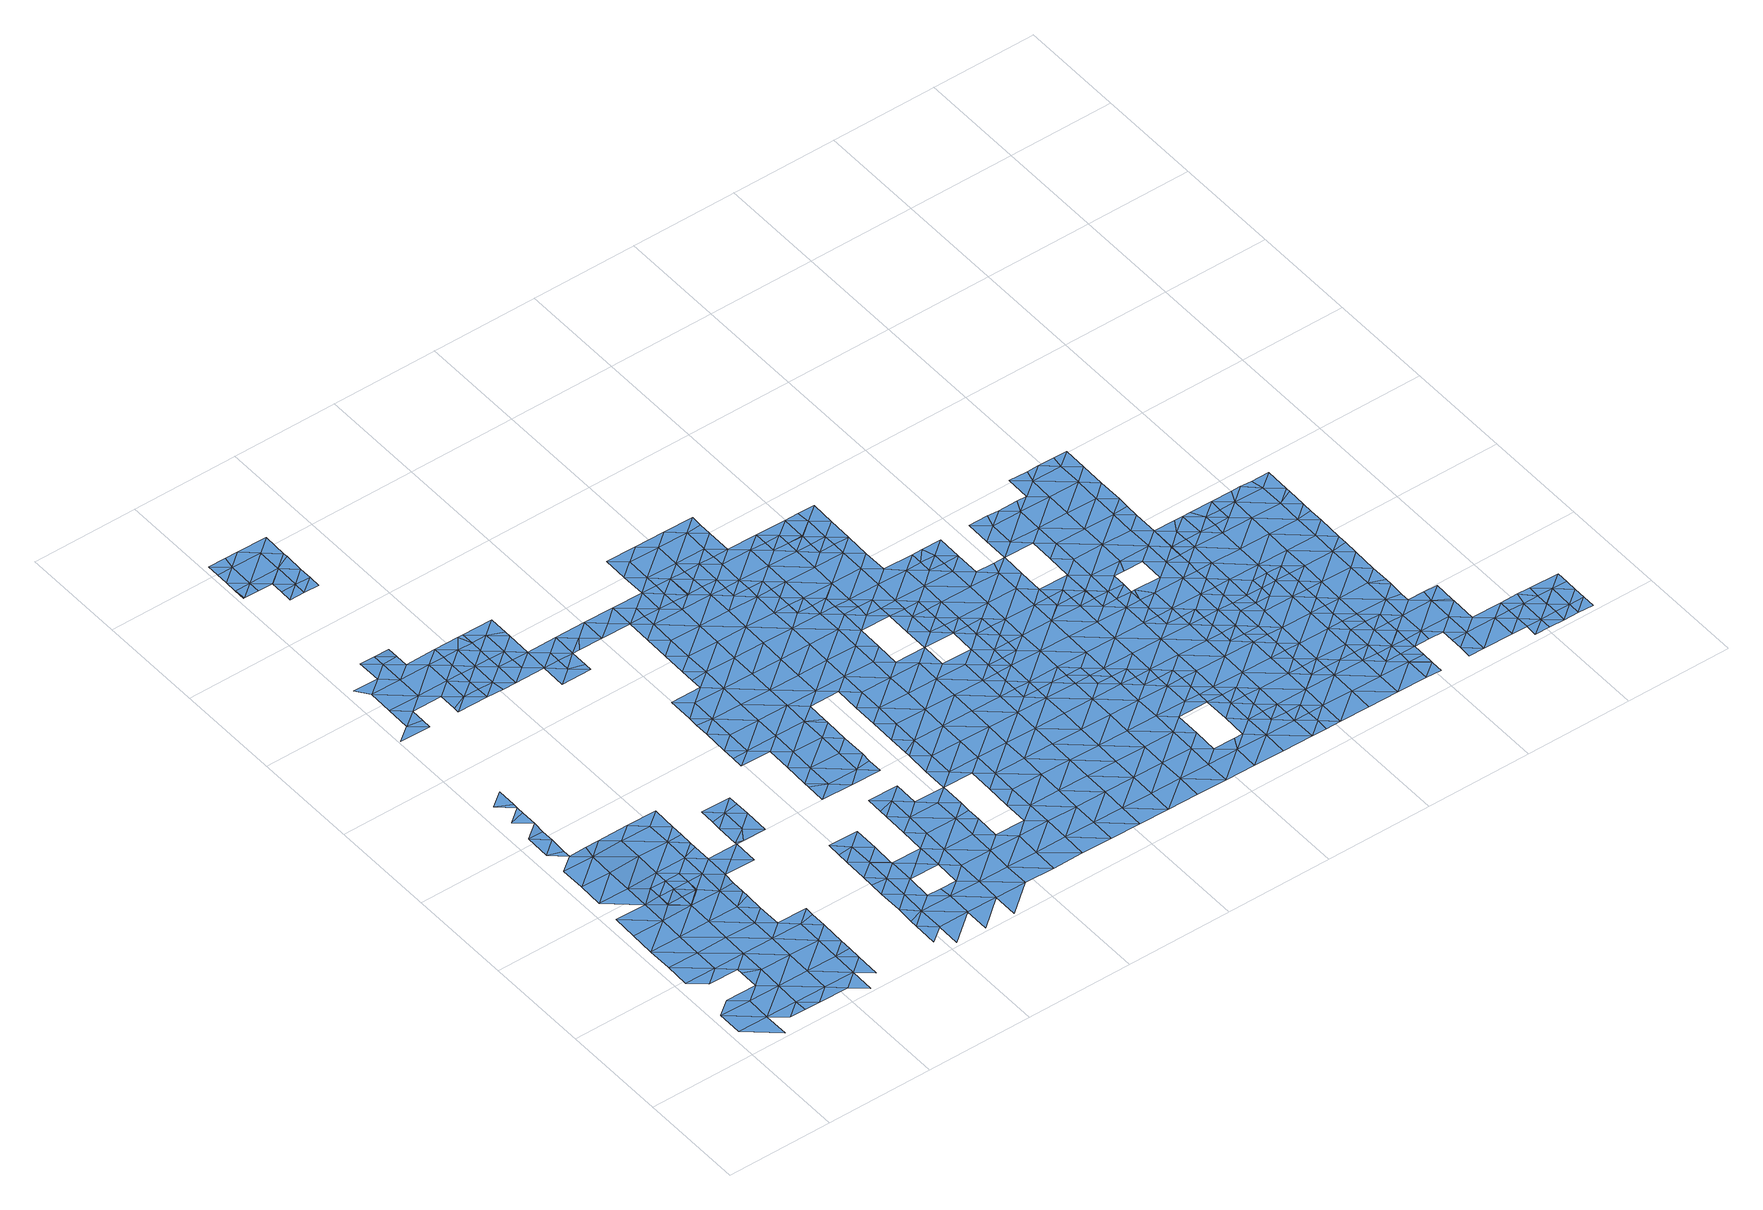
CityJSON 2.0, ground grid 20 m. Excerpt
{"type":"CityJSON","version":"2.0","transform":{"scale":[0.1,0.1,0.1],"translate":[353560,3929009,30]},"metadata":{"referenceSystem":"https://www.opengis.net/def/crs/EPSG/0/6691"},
"CityObjects":{
"waterbody1":{"type":"WaterBody","attributes":{"name":"4","class":"1140","function":"1","WaterBodyRiverFloodingRiskAttribute.description":"6","WaterBodyRiverFloodingRiskAttribute.rankOrg":"1","WaterBodyRiverFloodingRiskAttribute.adminType":"2","WaterBodyRiverFloodingRiskAttribute.scale":"L1"},"geometry":[{"type":"MultiSurface","lod":"1","boundaries":[[[0,1,2]],[[3,4,0]],[[1,5,2]],[[0,2,3]],[[6,7,8]],[[9,4,3]],[[10,11,2]],[[12,7,6]],[[2,13,3]],[[14,12,15]],[[16,11,10]],[[13,9,3]],[[12,6,15]],[[15,17,14]],[[6,8,18]],[[13,2,11]],[[19,14,20]],[[21,11,16]],[[22,19,20]],[[13,23,9]],[[6,24,15]],[[14,17,20]],[[25,23,18]],[[25,9,23]],[[20,26,22]],[[6,18,24]],[[15,27,17]],[[28,29,30]],[[26,31,30]],[[18,23,24]],[[13,11,32]],[[11,21,32]],[[31,28,30]],[[15,24,27]],[[27,33,17]],[[17,34,20]],[[29,35,36]],[[37,26,20]],[[38,24,23]],[[21,39,32]],[[13,32,40]],[[23,13,38]],[[35,41,36]],[[38,13,40]],[[42,27,24]],[[26,43,31]],[[44,26,37]],[[45,46,47]],[[35,29,28]],[[45,47,41]],[[17,33,34]],[[37,20,34]],[[43,26,44]],[[48,47,46]],[[39,49,32]],[[50,33,27]],[[51,37,34]],[[42,24,38]],[[43,52,31]],[[53,48,46]],[[35,54,41]],[[55,51,34]],[[56,48,53]],[[40,32,49]],[[56,57,58]],[[59,38,40]],[[50,27,42]],[[60,34,33]],[[61,52,43]],[[28,31,62]],[[39,63,49]],[[64,58,57]],[[65,66,34]],[[67,40,49]],[[68,69,70]],[[35,28,62]],[[55,34,66]],[[71,33,50]],[[68,70,64]],[[31,52,62]],[[54,35,72]],[[60,65,34]],[[73,50,42]],[[62,74,35]],[[59,40,67]],[[42,38,59]],[[60,33,71]],[[61,75,52]],[[35,74,72]],[[59,76,42]],[[77,67,49]],[[77,49,78]],[[71,50,79]],[[75,80,52]],[[73,42,76]],[[60,81,65]],[[50,73,79]],[[81,75,82]],[[77,83,67]],[[84,59,67]],[[52,85,62]],[[82,65,81]],[[71,86,60]],[[87,71,79]],[[80,85,52]],[[88,72,74]],[[81,80,75]],[[67,83,84]],[[86,71,87]],[[76,89,73]],[[84,90,59]],[[59,90,76]],[[91,60,86]],[[74,62,85]],[[81,60,92]],[[93,94,95]],[[92,60,91]],[[96,88,74]],[[97,89,76]],[[81,98,80]],[[97,76,90]],[[93,99,100]],[[81,92,98]],[[101,93,95]],[[74,85,96]],[[102,85,80]],[[93,101,99]],[[103,80,98]],[[92,104,98]],[[105,106,100]],[[80,103,102]],[[99,105,100]],[[107,108,85]],[[85,108,96]],[[107,85,102]],[[109,88,96]],[[110,106,111]],[[92,112,104]],[[104,113,98]],[[105,114,106]],[[115,105,99]],[[96,108,109]],[[112,113,104]],[[111,106,114]],[[116,117,111]],[[116,111,114]],[[118,119,120]],[[120,119,115]],[[121,105,115]],[[105,122,114]],[[123,117,116]],[[124,125,126]],[[114,127,116]],[[121,122,105]],[[119,121,115]],[[126,128,129]],[[130,123,116]],[[129,128,131]],[[119,118,132]],[[128,126,125]],[[114,122,127]],[[130,116,127]],[[133,123,130]],[[131,134,135]],[[119,132,136]],[[131,128,134]],[[121,119,137]],[[137,119,136]],[[137,138,121]],[[122,139,127]],[[125,140,141]],[[138,142,121]],[[121,142,122]],[[143,144,145]],[[146,134,128]],[[143,135,144]],[[135,134,144]],[[128,125,141]],[[142,147,122]],[[148,146,128]],[[147,139,122]],[[149,145,150]],[[145,144,150]],[[151,152,149]],[[153,134,146]],[[148,128,141]],[[144,134,153]],[[151,154,152]],[[155,150,144]],[[149,150,151]],[[144,153,155]],[[156,157,141]],[[158,146,148]],[[159,150,155]],[[160,150,159]],[[151,150,160]],[[153,161,155]],[[154,151,162]],[[148,141,157]],[[158,148,163]],[[164,163,148]],[[151,160,162]],[[153,165,161]],[[161,166,155]],[[148,157,164]],[[165,166,161]],[[167,165,163]],[[167,163,164]],[[157,168,164]],[[167,169,165]],[[157,170,168]],[[166,165,169]],[[171,172,173]],[[171,174,172]],[[175,167,164]],[[176,177,178]],[[179,166,169]],[[174,180,172]],[[181,166,179]],[[182,175,164]],[[183,173,184]],[[185,178,177]],[[182,164,168]],[[173,172,184]],[[186,187,185]],[[181,188,189]],[[176,190,177]],[[188,181,179]],[[169,167,175]],[[191,183,192]],[[185,177,186]],[[189,193,194]],[[183,184,192]],[[195,191,192]],[[180,196,172]],[[186,197,187]],[[169,198,179]],[[187,197,180]],[[193,189,188]],[[199,194,193]],[[200,195,201]],[[202,186,177]],[[203,169,175]],[[195,192,201]],[[190,202,177]],[[204,192,184]],[[184,172,204]],[[182,168,205]],[[188,206,193]],[[188,179,198]],[[201,207,200]],[[180,197,196]],[[208,175,182]],[[169,203,198]],[[198,209,188]],[[172,196,204]],[[210,203,175]],[[211,201,192]],[[202,212,186]],[[186,213,197]],[[199,193,214]],[[206,214,193]],[[215,202,190]],[[188,209,206]],[[216,182,205]],[[217,211,192]],[[217,192,204]],[[210,218,203]],[[197,219,196]],[[203,218,198]],[[208,182,216]],[[175,208,210]],[[201,211,207]],[[186,212,213]],[[220,198,218]],[[221,206,209]],[[222,202,215]],[[219,223,196]],[[209,198,224]],[[212,202,225]],[[197,213,219]],[[207,226,227]],[[198,220,224]],[[225,202,222]],[[211,226,207]],[[204,196,223]],[[216,205,228]],[[227,226,229]],[[230,210,208]],[[231,212,225]],[[217,204,223]],[[232,211,217]],[[209,224,221]],[[213,212,231]],[[233,234,229]],[[223,232,217]],[[213,235,219]],[[236,216,228]],[[229,226,233]],[[208,216,237]],[[238,239,234]],[[213,231,235]],[[233,238,234]],[[232,240,211]],[[237,216,236]],[[208,237,230]],[[241,219,235]],[[223,219,242]],[[219,241,242]],[[238,243,239]],[[244,221,245]],[[226,211,246]],[[226,247,233]],[[248,249,230]],[[250,239,243]],[[251,232,223]],[[244,252,253]],[[211,240,246]],[[252,244,245]],[[230,237,248]],[[236,228,254]],[[245,221,255]],[[256,250,243]],[[257,258,249]],[[253,259,260]],[[223,242,251]],[[261,243,238]],[[260,259,262]],[[263,240,232]],[[257,249,248]],[[226,246,247]],[[259,253,252]],[[238,233,261]],[[264,255,258]],[[265,251,242]],[[243,266,256]],[[255,267,245]],[[237,268,248]],[[257,264,258]],[[269,263,232]],[[236,254,270]],[[237,236,268]],[[261,233,247]],[[269,232,251]],[[245,271,252]],[[272,266,243]],[[273,262,274]],[[262,259,274]],[[236,270,268]],[[252,275,259]],[[267,255,264]],[[272,243,261]],[[276,273,274]],[[246,240,277]],[[278,273,276]],[[271,275,252]],[[245,267,271]],[[277,240,263]],[[248,268,279]],[[257,248,280]],[[278,281,265]],[[259,282,274]],[[281,278,276]],[[270,254,283]],[[247,246,284]],[[264,257,280]],[[285,266,272]],[[275,282,259]],[[286,268,270]],[[248,279,280]],[[251,265,287]],[[261,247,284]],[[274,282,276]],[[288,263,269]],[[246,277,284]],[[269,251,289]],[[261,290,272]],[[291,285,272]],[[292,270,283]],[[265,281,287]],[[289,251,287]],[[289,288,269]],[[264,280,293]],[[267,264,294]],[[267,295,271]],[[296,261,284]],[[276,297,281]],[[279,268,286]],[[270,292,286]],[[264,293,294]],[[271,295,275]],[[286,298,279]],[[290,261,296]],[[281,297,287]],[[276,282,299]],[[291,272,290]],[[277,263,300]],[[267,294,295]],[[284,277,300]],[[276,299,297]],[[280,279,301]],[[302,291,290]],[[263,288,300]],[[292,283,303]],[[293,280,301]],[[304,302,290]],[[305,286,292]],[[279,298,301]],[[296,306,290]],[[293,307,294]],[[308,288,289]],[[275,295,309]],[[282,275,310]],[[287,297,311]],[[289,287,312]],[[313,305,292]],[[284,300,314]],[[296,284,315]],[[313,292,303]],[[310,275,309]],[[286,305,298]],[[312,308,289]],[[308,300,288]],[[316,317,290]],[[315,284,314]],[[296,315,306]],[[316,290,306]],[[293,301,318]],[[287,311,312]],[[304,290,317]],[[299,282,319]],[[307,293,318]],[[298,320,301]],[[300,321,314]],[[295,322,309]],[[282,310,319]],[[305,320,298]],[[311,297,323]],[[295,294,322]],[[324,323,297]],[[297,299,324]],[[308,325,300]],[[326,312,311]],[[327,306,315]],[[322,294,307]],[[324,299,319]],[[301,328,318]],[[329,330,314]],[[314,330,315]],[[303,331,313]],[[300,325,321]],[[326,311,323]],[[314,321,329]],[[321,325,332]],[[310,309,333]],[[334,319,310]],[[328,301,320]],[[318,335,307]],[[336,337,315]],[[336,315,330]],[[338,312,326]],[[308,312,338]],[[327,315,337]],[[309,322,333]],[[324,339,323]],[[340,332,325]],[[341,325,308]],[[319,342,324]],[[303,343,331]],[[335,318,328]],[[305,313,344]],[[334,310,333]],[[305,345,320]],[[308,338,341]],[[344,345,305]],[[345,328,320]],[[342,339,324]],[[341,346,325]],[[325,347,340]],[[313,331,344]],[[319,348,342]],[[346,347,325]],[[349,307,335]],[[333,322,350]],[[348,319,334]],[[351,341,338]],[[322,307,352]],[[353,354,333]],[[352,307,349]],[[355,335,328]],[[333,350,353]],[[334,333,354]],[[350,322,352]],[[346,356,347]],[[338,357,351]],[[331,343,358]],[[359,341,351]],[[360,361,334]],[[362,344,331]],[[360,334,354]],[[363,342,348]],[[364,328,345]],[[365,349,335]],[[348,334,361]],[[366,350,352]],[[367,362,331]],[[357,368,351]],[[351,369,359]],[[355,328,364]],[[365,352,349]],[[367,331,358]],[[370,345,344]],[[363,348,361]],[[369,351,368]],[[370,364,345]],[[366,352,371]],[[335,355,365]],[[372,363,361]],[[372,361,373]],[[344,362,370]],[[374,355,364]],[[375,352,365]],[[376,377,363]],[[371,352,375]],[[372,376,363]],[[378,362,367]],[[379,380,358]],[[374,365,355]],[[373,381,372]],[[382,364,370]],[[380,378,367]],[[367,358,380]],[[383,371,375]],[[384,375,365]],[[385,377,376]],[[381,386,372]],[[387,376,372]],[[374,364,382]],[[388,362,378]],[[386,387,372]],[[370,362,388]],[[389,384,365]],[[390,383,375]],[[391,385,376]],[[390,375,384]],[[392,391,376]],[[380,393,378]],[[382,370,394]],[[390,395,383]],[[389,365,374]],[[370,388,394]],[[376,387,392]],[[396,384,389]],[[374,397,389]],[[382,394,398]],[[393,380,399]],[[380,379,400]],[[374,382,401]],[[402,396,389]],[[380,400,399]],[[403,402,389]],[[374,401,397]],[[403,389,397]],[[379,404,400]],[[382,398,401]],[[394,405,398]],[[399,406,407]],[[408,397,401]],[[405,409,398]],[[399,400,406]],[[410,400,404]],[[398,411,401]],[[407,412,405]],[[411,398,409]],[[400,413,406]],[[407,406,412]],[[414,415,401]],[[401,411,414]],[[408,401,415]],[[416,405,412]],[[417,418,406]],[[400,419,413]],[[406,413,417]],[[412,406,418]],[[400,410,419]],[[420,421,412]],[[412,418,420]],[[416,412,421]],[[422,413,419]],[[423,419,410]],[[424,423,410]],[[425,422,419]],[[426,425,419]],[[426,419,423]]]}]},
"waterbody2":{"type":"WaterBody","attributes":{"name":"4","class":"1140","function":"1","WaterBodyRiverFloodingRiskAttribute.description":"6","WaterBodyRiverFloodingRiskAttribute.rankOrg":"2","WaterBodyRiverFloodingRiskAttribute.adminType":"2","WaterBodyRiverFloodingRiskAttribute.scale":"L1"},"geometry":[{"type":"MultiSurface","lod":"1","boundaries":[[[44,61,43]],[[66,65,82]],[[37,51,44]],[[75,61,82]],[[55,66,427]],[[61,44,427]],[[427,51,55]],[[44,51,427]],[[82,61,427]],[[82,427,66]]]}]},
"waterbody3":{"type":"WaterBody","attributes":{"name":"4","class":"1140","function":"1","WaterBodyRiverFloodingRiskAttribute.description":"6","WaterBodyRiverFloodingRiskAttribute.rankOrg":"1","WaterBodyRiverFloodingRiskAttribute.adminType":"2","WaterBodyRiverFloodingRiskAttribute.scale":"L1"},"geometry":[{"type":"MultiSurface","lod":"1","boundaries":[[[428,429,430]],[[428,431,113]],[[432,433,434]],[[432,434,435]],[[436,432,435]],[[437,432,436]],[[437,430,432]],[[431,430,437]],[[430,429,438]],[[428,430,431]],[[432,430,438]],[[433,432,438]]]}]},
"waterbody4":{"type":"WaterBody","attributes":{"name":"4","class":"1140","function":"1","WaterBodyRiverFloodingRiskAttribute.description":"6","WaterBodyRiverFloodingRiskAttribute.rankOrg":"2","WaterBodyRiverFloodingRiskAttribute.adminType":"2","WaterBodyRiverFloodingRiskAttribute.scale":"L1"},"geometry":[{"type":"MultiSurface","lod":"1","boundaries":[[[439,440,132]],[[136,132,440]],[[137,136,440]],[[440,441,137]],[[138,441,142]],[[138,137,441]],[[442,440,439]],[[142,443,147]],[[441,443,142]],[[443,139,147]],[[444,440,442]],[[441,440,444]],[[444,445,441]],[[445,446,441]],[[441,446,443]],[[139,443,447]],[[444,442,448]],[[449,447,443]],[[449,443,446]],[[442,450,448]],[[451,444,448]],[[447,449,452]],[[453,451,448]],[[448,450,453]],[[454,453,450]],[[450,455,454]],[[456,454,455]],[[453,454,457]],[[456,457,454]],[[458,459,456]],[[457,456,459]],[[460,459,458]],[[459,461,457]],[[459,460,461]],[[461,460,462]],[[250,462,460]],[[461,462,463]],[[462,250,463]],[[463,250,464]],[[250,256,464]],[[256,266,464]],[[463,464,465]],[[266,465,464]],[[466,465,266]],[[285,466,266]],[[467,465,466]],[[285,291,466]],[[466,468,467]],[[468,466,291]],[[468,291,302]],[[469,468,302]],[[469,302,304]],[[470,468,469]],[[304,317,469]],[[471,470,469]],[[471,469,317]],[[327,472,306]],[[316,306,472]],[[317,316,472]],[[473,471,317]],[[332,329,321]],[[473,317,472]],[[327,337,472]],[[329,474,330]],[[475,471,473]],[[329,332,474]],[[332,340,474]],[[476,473,472]],[[477,472,337]],[[478,475,473]],[[479,330,474]],[[336,330,479]],[[337,336,479]],[[340,347,474]],[[477,476,472]],[[476,478,473]],[[477,337,479]],[[359,346,341]],[[480,479,474]],[[347,480,474]],[[346,481,356]],[[356,480,347]],[[346,359,481]],[[481,480,356]],[[353,350,482]],[[354,353,482]],[[350,366,482]],[[476,483,478]],[[359,369,481]],[[477,484,476]],[[477,479,485]],[[485,479,480]],[[486,354,482]],[[360,354,486]],[[361,360,486]],[[366,371,482]],[[357,487,368]],[[488,483,476]],[[477,489,484]],[[476,484,488]],[[373,361,486]],[[481,490,480]],[[477,485,489]],[[369,368,491]],[[492,486,482]],[[368,487,491]],[[481,369,493]],[[381,373,486]],[[494,484,489]],[[482,371,495]],[[369,491,493]],[[487,496,491]],[[385,497,377]],[[481,493,490]],[[497,498,499]],[[489,485,500]],[[499,377,497]],[[485,480,501]],[[495,371,383]],[[492,482,495]],[[486,492,381]],[[502,503,489]],[[501,480,490]],[[485,501,500]],[[502,489,500]],[[497,504,498]],[[505,493,491]],[[494,489,503]],[[504,496,506]],[[503,507,494]],[[508,491,496]],[[506,498,504]],[[509,490,493]],[[383,395,495]],[[385,391,497]],[[508,505,491]],[[510,387,386]],[[505,509,493]],[[386,381,510]],[[508,496,504]],[[511,500,501]],[[396,390,384]],[[381,492,510]],[[512,501,490]],[[395,513,495]],[[514,504,497]],[[495,513,492]],[[515,395,390]],[[512,490,509]],[[514,497,391]],[[392,387,516]],[[387,510,516]],[[391,392,516]],[[512,517,501]],[[390,396,515]],[[515,513,395]],[[504,518,508]],[[511,501,517]],[[492,519,510]],[[514,518,504]],[[514,391,516]],[[520,505,508]],[[396,402,515]],[[521,492,513]],[[522,509,505]],[[523,516,510]],[[518,524,508]],[[402,525,515]],[[526,522,505]],[[508,524,520]],[[492,521,519]],[[505,520,526]],[[403,527,402]],[[515,528,513]],[[403,397,527]],[[527,397,408]],[[527,525,402]],[[510,519,523]],[[529,518,514]],[[514,516,530]],[[531,520,524]],[[532,524,518]],[[405,416,409]],[[408,415,527]],[[521,513,528]],[[530,516,523]],[[515,525,528]],[[409,533,411]],[[529,532,518]],[[534,523,519]],[[535,531,524]],[[409,416,533]],[[519,521,536]],[[537,534,519]],[[529,514,530]],[[536,521,528]],[[414,538,415]],[[539,527,415]],[[540,537,519]],[[527,541,525]],[[414,411,538]],[[524,532,535]],[[411,533,538]],[[416,421,533]],[[542,543,523]],[[542,523,534]],[[422,544,413]],[[525,541,528]],[[530,523,543]],[[417,413,544]],[[519,536,540]],[[418,417,544]],[[415,538,539]],[[545,532,529]],[[543,546,530]],[[530,546,529]],[[527,539,541]],[[420,418,547]],[[548,537,540]],[[418,544,547]],[[549,540,536]],[[421,420,547]],[[422,425,544]],[[546,550,529]],[[533,421,551]],[[552,423,424]],[[538,533,553]],[[545,529,550]],[[554,549,536]],[[528,541,555]],[[536,528,554]],[[556,548,540]],[[421,547,551]],[[553,533,551]],[[539,538,553]],[[425,557,544]],[[558,556,540]],[[554,528,555]],[[544,557,547]],[[558,540,549]],[[559,425,426]],[[539,560,541]],[[559,423,552]],[[426,423,559]],[[553,560,539]],[[541,561,555]],[[559,557,425]],[[562,556,558]],[[547,563,551]],[[564,549,554]],[[561,565,555]],[[565,566,555]],[[541,567,561]],[[568,559,552]],[[563,547,557]],[[554,555,569]],[[563,570,551]],[[551,571,553]],[[541,560,567]],[[572,564,554]],[[569,555,566]],[[570,571,551]],[[573,572,554]],[[574,557,559]],[[554,569,573]],[[560,553,575]],[[576,561,567]],[[557,577,563]],[[578,579,560]],[[552,580,568]],[[560,575,578]],[[567,560,579]],[[575,553,571]],[[557,581,577]],[[582,570,563]],[[583,582,563]],[[557,574,581]],[[584,585,567]],[[563,577,583]],[[584,567,579]],[[559,568,574]],[[576,567,585]],[[586,575,571]],[[587,571,570]],[[588,568,580]],[[589,587,570]],[[589,570,582]],[[590,585,584]],[[591,586,571]],[[592,581,574]],[[587,591,571]],[[591,593,586]],[[574,594,592]],[[574,568,595]],[[568,588,595]],[[594,574,596]],[[574,595,596]],[[597,598,599]],[[588,600,595]],[[601,594,596]],[[602,600,588]],[[603,598,604]],[[596,595,605]],[[598,597,604]],[[604,606,603]],[[605,607,596]],[[596,608,601]],[[609,603,606]],[[607,608,596]],[[610,609,606]],[[597,611,604]],[[605,595,600]],[[612,610,606]],[[613,610,612]],[[611,614,604]],[[604,614,606]],[[615,613,612]],[[597,616,611]],[[617,618,619]],[[620,605,600]],[[621,622,602]],[[602,622,600]],[[623,615,612]],[[618,615,623]],[[619,618,623]],[[614,624,606]],[[622,625,600]],[[606,624,612]],[[626,619,623]],[[620,600,627]],[[628,629,630]],[[627,600,625]],[[631,632,629]],[[633,624,614]],[[620,627,634]],[[629,628,631]],[[623,612,635]],[[631,636,632]],[[626,623,637]],[[636,638,639]],[[639,632,636]],[[612,624,635]],[[635,640,623]],[[628,641,631]],[[633,642,624]],[[623,640,637]],[[643,644,645]],[[641,646,631]],[[645,634,643]],[[643,647,644]],[[648,638,636]],[[649,638,648]],[[643,634,650]],[[651,649,648]],[[646,652,631]],[[643,653,647]],[[631,652,636]],[[648,654,651]],[[653,646,655]],[[656,635,624]],[[655,647,653]],[[657,624,642]],[[658,651,654]],[[659,637,640]],[[650,660,643]],[[642,658,654]],[[653,652,646]],[[661,648,636]],[[662,663,664]],[[665,640,635]],[[652,666,636]],[[657,642,654]],[[663,667,664]],[[656,624,657]],[[667,660,668]],[[659,640,669]],[[643,670,653]],[[668,664,667]],[[653,671,652]],[[672,670,643]],[[643,660,672]],[[661,636,666]],[[640,665,669]],[[635,656,665]],[[654,648,673]],[[660,667,672]],[[674,675,652]],[[652,675,666]],[[674,652,671]],[[653,670,671]],[[673,648,661]],[[657,654,673]],[[669,676,677]],[[657,678,656]],[[675,679,666]],[[673,678,657]],[[680,661,666]],[[677,676,681]],[[669,665,676]],[[672,667,682]],[[667,663,683]],[[656,684,665]],[[666,679,680]],[[682,685,672]],[[671,670,686]],[[672,685,670]],[[683,663,687]],[[667,683,682]],[[681,676,688]],[[673,661,689]],[[684,656,678]],[[661,680,689]],[[684,690,665]],[[670,691,686]],[[692,670,685]],[[693,673,689]],[[691,670,692]],[[676,665,690]],[[678,673,694]],[[694,673,693]],[[688,676,695]],[[696,697,687]],[[694,698,678]],[[678,698,684]],[[683,687,697]],[[676,699,695]],[[699,676,690]],[[682,683,700]],[[701,700,683]],[[698,702,684]],[[701,683,697]],[[690,684,703]],[[695,699,704]],[[684,702,703]],[[705,699,690]],[[706,690,703]],[[690,706,705]],[[704,699,707]],[[699,705,707]]]}]},
"waterbody5":{"type":"WaterBody","attributes":{"name":"4","class":"1140","function":"1","WaterBodyRiverFloodingRiskAttribute.description":"6","WaterBodyRiverFloodingRiskAttribute.rankOrg":"1","WaterBodyRiverFloodingRiskAttribute.adminType":"2","WaterBodyRiverFloodingRiskAttribute.scale":"L1"},"geometry":[{"type":"MultiSurface","lod":"1","boundaries":[[[708,709,710]],[[711,712,713]],[[713,712,714]],[[713,715,716]],[[717,718,719]],[[709,708,720]],[[709,720,721]],[[713,716,711]],[[722,716,715]],[[723,721,720]],[[723,720,724]],[[725,726,727]],[[713,728,729]],[[715,713,729]],[[719,729,728]],[[715,730,722]],[[728,713,714]],[[719,718,729]],[[726,729,731]],[[730,726,725]],[[729,718,732]],[[732,731,729]],[[726,731,724]],[[726,724,720]],[[720,708,727]],[[726,730,715]],[[729,726,715]],[[720,727,726]]]}]},
"waterbody6":{"type":"WaterBody","attributes":{"name":"4","class":"1140","function":"1","WaterBodyRiverFloodingRiskAttribute.description":"6","WaterBodyRiverFloodingRiskAttribute.rankOrg":"1","WaterBodyRiverFloodingRiskAttribute.adminType":"2","WaterBodyRiverFloodingRiskAttribute.scale":"L1"},"geometry":[{"type":"MultiSurface","lod":"1","boundaries":[[[446,733,734]],[[735,734,736]],[[446,734,449]],[[734,733,737]],[[736,734,737]],[[445,733,446]],[[453,737,733]],[[734,452,449]],[[451,453,733]],[[735,452,734]],[[444,451,733]],[[445,444,733]]]}]},
"waterbody7":{"type":"WaterBody","attributes":{"name":"4","class":"1140","function":"1","WaterBodyRiverFloodingRiskAttribute.description":"6","WaterBodyRiverFloodingRiskAttribute.rankOrg":"1","WaterBodyRiverFloodingRiskAttribute.adminType":"2","WaterBodyRiverFloodingRiskAttribute.scale":"L1"},"geometry":[{"type":"MultiSurface","lod":"1","boundaries":[[[738,739,456]],[[455,450,738]],[[739,738,740]],[[741,738,450]],[[738,456,455]],[[741,740,738]]]}]},
"waterbody8":{"type":"WaterBody","attributes":{"name":"4","class":"1140","function":"1","WaterBodyRiverFloodingRiskAttribute.description":"6","WaterBodyRiverFloodingRiskAttribute.rankOrg":"1","WaterBodyRiverFloodingRiskAttribute.adminType":"2","WaterBodyRiverFloodingRiskAttribute.scale":"L1"},"geometry":[{"type":"MultiSurface","lod":"1","boundaries":[[[468,742,743]],[[467,743,465]],[[475,478,744]],[[475,744,471]],[[744,742,471]],[[745,742,744]],[[745,746,747]],[[478,748,744]],[[470,471,742]],[[746,745,748]],[[745,744,748]],[[470,742,468]],[[467,468,743]],[[749,750,743]],[[750,749,751]],[[750,465,743]],[[742,745,752]],[[752,745,753]],[[753,745,747]],[[749,754,751]],[[749,752,754]],[[743,742,752]],[[754,752,753]],[[743,752,749]]]}]},
"waterbody9":{"type":"WaterBody","attributes":{"name":"4","class":"1140","function":"1","WaterBodyRiverFloodingRiskAttribute.description":"6","WaterBodyRiverFloodingRiskAttribute.rankOrg":"1","WaterBodyRiverFloodingRiskAttribute.adminType":"2","WaterBodyRiverFloodingRiskAttribute.scale":"L1"},"geometry":[{"type":"MultiSurface","lod":"1","boundaries":[[[499,755,377]],[[756,339,755]],[[339,377,755]],[[506,496,757]],[[498,506,757]],[[498,755,499]],[[498,757,755]],[[757,756,755]],[[496,487,757]],[[757,357,756]],[[487,357,757]]]}]},
"waterbody10":{"type":"WaterBody","attributes":{"name":"4","class":"1140","function":"1","WaterBodyRiverFloodingRiskAttribute.description":"6","WaterBodyRiverFloodingRiskAttribute.rankOrg":"1","WaterBodyRiverFloodingRiskAttribute.adminType":"2","WaterBodyRiverFloodingRiskAttribute.scale":"L1"},"geometry":[{"type":"MultiSurface","lod":"1","boundaries":[[[507,758,759]],[[759,483,760]],[[759,760,507]],[[758,507,503]],[[484,494,760]],[[488,760,483]],[[488,484,760]],[[494,507,760]],[[761,762,758]],[[502,500,763]],[[758,503,763]],[[758,763,764]],[[758,764,761]],[[763,500,511]],[[502,763,503]],[[763,517,764]],[[511,517,763]],[[762,759,758]]]}]},
"waterbody11":{"type":"WaterBody","attributes":{"name":"4","class":"1140","function":"1","WaterBodyRiverFloodingRiskAttribute.description":"6","WaterBodyRiverFloodingRiskAttribute.rankOrg":"1","WaterBodyRiverFloodingRiskAttribute.adminType":"2","WaterBodyRiverFloodingRiskAttribute.scale":"L1"},"geometry":[{"type":"MultiSurface","lod":"1","boundaries":[[[765,766,535]],[[531,535,766]],[[531,766,520]],[[767,766,765]],[[520,766,526]],[[767,526,766]],[[522,526,767]]]}]},
"waterbody12":{"type":"WaterBody","attributes":{"name":"4","class":"1140","function":"1","WaterBodyRiverFloodingRiskAttribute.description":"6","WaterBodyRiverFloodingRiskAttribute.rankOrg":"1","WaterBodyRiverFloodingRiskAttribute.adminType":"2","WaterBodyRiverFloodingRiskAttribute.scale":"L1"},"geometry":[{"type":"MultiSurface","lod":"1","boundaries":[[[594,768,769]],[[768,594,601]],[[607,770,608]],[[771,550,772]],[[771,773,774]],[[775,774,773]],[[565,561,776]],[[561,576,776]],[[586,593,777]],[[575,586,777]],[[778,779,780]],[[578,575,777]],[[781,782,783]],[[781,783,784]],[[773,785,775]],[[773,771,772]],[[786,787,788]],[[550,789,772]],[[790,791,792]],[[792,793,794]],[[787,795,796]],[[797,798,794]],[[799,798,617]],[[799,617,619]],[[779,778,681]],[[800,801,802]],[[803,796,800]],[[804,805,803]],[[784,805,781]],[[781,806,782]],[[611,633,614]],[[613,807,610]],[[808,569,776]],[[632,809,810]],[[632,639,809]],[[811,812,616]],[[813,812,811]],[[813,811,593]],[[811,599,593]],[[807,814,610]],[[597,599,811]],[[590,776,585]],[[593,599,777]],[[815,784,816]],[[817,784,815]],[[818,803,805]],[[818,796,803]],[[818,787,796]],[[788,787,818]],[[805,788,818]],[[784,788,805]],[[817,788,784]],[[788,817,786]],[[819,786,817]],[[785,786,819]],[[773,786,785]],[[786,773,772]],[[786,772,787]],[[787,772,789]],[[787,789,795]],[[790,795,789]],[[792,795,790]],[[795,792,794]],[[795,794,796]],[[794,800,796]],[[800,794,801]],[[801,794,798]],[[799,801,798]],[[802,801,799]],[[820,821,780]],[[821,820,799]],[[821,799,619]],[[677,681,778]],[[802,822,800]],[[822,823,800]],[[800,823,803]],[[803,823,804]],[[805,804,824]],[[805,824,781]],[[781,824,806]],[[644,770,645]],[[770,825,608]],[[655,641,825]],[[646,641,655]],[[825,641,628]],[[628,630,825]],[[825,630,608]],[[608,630,768]],[[581,592,769]],[[583,581,769]],[[581,583,577]],[[592,594,769]],[[601,608,768]],[[813,593,591]],[[597,811,616]],[[649,812,638]],[[638,812,809]],[[639,638,809]],[[809,812,813]],[[783,816,784]],[[576,585,776]],[[566,565,776]],[[566,776,569]],[[569,808,573]],[[808,826,573]],[[826,808,827]],[[827,828,829]],[[798,829,828]],[[829,798,797]],[[617,798,828]],[[618,617,828]],[[618,828,615]],[[830,829,797]],[[831,830,797]],[[831,793,832]],[[832,793,562]],[[562,793,791]],[[792,791,793]],[[543,542,833]],[[537,833,542]],[[548,833,537]],[[548,556,833]],[[832,549,564]],[[564,834,832]],[[834,564,572]],[[558,549,832]],[[791,833,556]],[[534,537,542]],[[833,791,543]],[[562,791,556]],[[832,562,558]],[[831,832,834]],[[831,797,793]],[[797,794,793]],[[573,826,572]],[[590,814,776]],[[807,776,814]],[[807,808,776]],[[807,827,808]],[[807,828,827]],[[828,807,615]],[[613,615,807]],[[609,610,814]],[[644,647,770]],[[647,825,770]],[[647,655,825]],[[629,632,810]],[[810,630,629]],[[630,810,768]],[[768,810,769]],[[579,578,777]],[[835,579,777]],[[599,835,777]],[[584,579,835]],[[626,637,821]],[[637,778,780]],[[637,659,778]],[[651,658,836]],[[837,587,589]],[[837,813,587]],[[837,809,813]],[[810,809,837]],[[649,651,812]],[[836,812,651]],[[616,812,836]],[[590,584,835]],[[603,609,814]],[[835,599,598]],[[821,637,780]],[[821,619,626]],[[659,669,778]],[[778,669,677]],[[598,603,835]],[[837,582,769]],[[769,582,583]],[[645,770,634]],[[634,770,620]],[[605,620,770]],[[607,605,770]],[[814,835,603]],[[835,814,590]],[[769,810,837]],[[591,587,813]],[[589,582,837]],[[633,836,642]],[[633,611,836]],[[658,642,836]],[[611,616,836]]]}]},
"waterbody13":{"type":"WaterBody","attributes":{"name":"4","class":"1140","function":"1","WaterBodyRiverFloodingRiskAttribute.description":"6","WaterBodyRiverFloodingRiskAttribute.rankOrg":"1","WaterBodyRiverFloodingRiskAttribute.adminType":"2","WaterBodyRiverFloodingRiskAttribute.scale":"L1"},"geometry":[{"type":"MultiSurface","lod":"1","boundaries":[[[838,839,840]],[[696,841,842]],[[842,843,844]],[[845,843,842]],[[841,845,842]],[[844,846,842]],[[700,701,847]],[[700,847,838]],[[839,838,847]],[[847,846,848]],[[697,847,701]],[[839,847,848]],[[842,846,847]],[[847,697,842]],[[697,696,842]]]}]},
"waterbody14":{"type":"WaterBody","attributes":{"name":"4","class":"1140","function":"1","WaterBodyRiverFloodingRiskAttribute.description":"6","WaterBodyRiverFloodingRiskAttribute.rankOrg":"2","WaterBodyRiverFloodingRiskAttribute.adminType":"2","WaterBodyRiverFloodingRiskAttribute.scale":"L1"},"geometry":[{"type":"MultiSurface","lod":"1","boundaries":[[[843,849,850]],[[851,852,850]],[[852,853,850]],[[853,854,855]],[[855,856,853]],[[851,849,857]],[[853,846,850]],[[848,846,853]],[[844,843,850]],[[848,853,839]],[[846,844,850]],[[856,840,853]],[[849,851,850]],[[854,853,852]],[[840,839,853]]]}]}
},
"vertices":[
[16,102,5],[16,56,5],[72,55,5],[73,101,5],[45,124,5],[72,8,5],[75,194,5],[18,195,5],[46,171,5],[102,123,6],[100,31,6],[129,54,6],[19,241,5],[130,100,6],[19,287,5],[75,240,5],[130,31,6],[76,286,5],[102,170,6],[20,333,5],[77,332,5],[157,30,6],[21,379,6],[131,146,7],[131,193,7],[102,159,6],[78,378,6],[132,239,7],[79,471,6],[23,472,6],[22,425,6],[78,424,6],[186,53,6],[133,285,7],[134,331,7],[80,517,6],[23,518,6],[105,355,7],[187,145,7],[214,29,6],[187,99,6],[52,540,6],[188,192,7],[106,401,8],[106,378,8],[52,555,6],[53,587,6],[24,564,6],[25,611,7],[242,52,6],[189,238,7],[106,355,8],[135,423,9],[53,611,6],[84,540,7],[134,355,8],[54,633,7],[54,665,7],[26,657,7],[244,144,7],[190,330,7],[135,400,9],[136,470,9],[242,6,6],[54,679,7],[163,354,8],[162,354,8],[243,98,6],[55,689,7],[55,725,7],[26,703,7],[190,284,7],[108,539,8],[217,215,7],[137,516,9],[163,400,9],[245,191,7],[271,75,6],[271,29,6],[217,260,7],[192,423,9],[191,377,9],[163,377,9],[272,99,6],[272,121,7],[193,469,9],[218,307,7],[218,294,7],[166,538,9],[274,214,7],[273,167,7],[218,331,8],[219,353,9],[30,934,9],[1,912,9],[58,911,9],[193,515,9],[273,198,7],[220,399,9],[59,956,9],[31,980,9],[59,930,9],[220,445,9],[220,432,9],[248,376,9],[88,979,9],[32,1027,9],[221,470,9],[221,492,9],[222,537,9],[14,1050,9],[61,1049,9],[276,352,9],[277,398,9],[88,1026,9],[115,955,10],[89,1072,8],[61,1095,8],[115,910,10],[143,932,10],[115,920,10],[144,978,10],[145,1025,10],[89,1094,8],[384,27,10],[413,49,10],[385,73,10],[117,1048,9],[413,96,10],[385,86,10],[117,1072,9],[386,119,11],[172,909,10],[118,1094,8],[414,142,11],[386,165,11],[172,932,10],[172,954,10],[173,978,10],[174,1047,10],[412,3,10],[469,49,10],[173,1001,10],[387,191,11],[415,188,11],[387,212,11],[442,118,10],[174,1024,10],[470,95,10],[388,257,11],[416,234,11],[416,280,11],[388,277,11],[443,164,11],[389,304,11],[443,211,11],[469,2,10],[526,48,10],[468,117,10],[443,215,11],[444,256,11],[472,187,11],[445,303,11],[499,117,10],[527,94,10],[500,163,11],[500,210,11],[527,140,11],[583,47,10],[528,186,11],[525,1,10],[393,557,11],[421,557,11],[393,581,11],[392,535,11],[584,139,11],[446,395,11],[475,418,11],[447,432,11],[529,232,11],[449,534,11],[501,256,11],[583,93,10],[394,628,11],[422,604,11],[447,442,11],[476,465,11],[448,488,11],[530,278,11],[502,302,11],[504,394,11],[394,653,11],[422,650,11],[531,325,11],[502,317,11],[395,673,11],[478,557,11],[477,511,11],[586,231,11],[503,349,11],[395,720,11],[423,696,11],[532,417,11],[585,185,11],[478,603,11],[639,46,10],[558,301,11],[452,719,11],[641,138,11],[586,277,11],[613,162,11],[480,695,11],[533,464,11],[534,510,11],[559,348,11],[560,393,11],[640,92,10],[479,649,11],[614,208,11],[534,556,11],[614,233,11],[615,300,11],[560,421,11],[535,602,11],[615,254,11],[561,440,11],[481,742,11],[452,740,11],[696,45,11],[452,766,11],[669,161,11],[561,486,11],[536,648,11],[481,788,11],[453,811,11],[562,532,11],[697,91,11],[698,137,11],[482,834,11],[454,858,11],[537,694,11],[562,540,11],[563,578,11],[483,880,11],[616,347,11],[644,323,11],[537,741,11],[538,787,11],[698,183,11],[670,207,11],[455,904,11],[592,601,11],[645,369,11],[617,392,11],[753,44,11],[672,299,11],[483,904,11],[699,230,11],[671,253,11],[645,415,11],[617,401,11],[539,833,11],[618,439,11],[593,693,11],[700,276,11],[620,578,11],[512,903,11],[701,322,11],[754,136,11],[592,647,11],[754,90,11],[701,368,11],[540,880,11],[618,485,11],[646,462,11],[702,414,11],[647,508,11],[594,740,11],[619,531,11],[755,183,11],[756,229,11],[648,554,11],[703,461,11],[809,43,11],[595,786,11],[540,903,11],[811,135,11],[648,600,11],[650,692,11],[649,646,11],[596,879,11],[568,902,11],[810,89,11],[757,275,11],[757,321,11],[758,367,11],[596,832,11],[704,553,11],[812,182,11],[704,507,11],[651,739,11],[812,228,11],[569,902,11],[866,42,11],[597,902,11],[868,134,11],[624,855,11],[814,320,11],[707,692,11],[759,413,11],[760,460,11],[705,599,11],[706,645,11],[867,88,11],[651,785,11],[652,831,11],[625,878,11],[625,901,11],[813,274,11],[760,506,11],[868,181,11],[679,762,11],[815,366,11],[733,576,11],[761,552,11],[707,738,11],[734,622,11],[653,854,11],[869,227,11],[680,785,11],[680,807,11],[924,87,11],[680,762,11],[815,412,11],[816,459,11],[870,273,11],[680,831,11],[681,854,11],[735,668,11],[790,575,11],[708,761,11],[736,714,11],[789,528,11],[923,41,11],[924,133,11],[925,180,11],[736,738,11],[736,761,11],[817,505,11],[871,319,11],[844,389,11],[763,691,11],[871,365,11],[844,412,11],[844,435,11],[927,272,11],[736,760,11],[791,667,11],[980,40,11],[764,714,11],[845,458,11],[845,482,11],[981,132,11],[846,527,11],[926,226,11],[927,318,11],[872,388,11],[980,86,11],[791,690,11],[792,713,11],[982,179,11],[900,388,11],[874,504,11],[873,481,11],[983,271,11],[928,364,11],[874,550,11],[847,574,11],[1009,109,11],[1036,39,11],[1037,85,11],[901,481,11],[983,225,11],[928,387,11],[956,341,11],[875,573,11],[902,504,11],[902,526,11],[1010,155,11],[984,318,11],[957,364,11],[903,573,11],[903,550,11],[1049,108,11],[1010,202,11],[957,387,11],[984,341,11],[1012,294,11],[1039,224,11],[1066,108,11],[1094,84,11],[1040,270,11],[1013,340,11],[1012,317,11],[1093,38,11],[1067,201,11],[1094,130,11],[1067,154,11],[1040,293,11],[1068,223,11],[1150,37,11],[1068,246,11],[1095,177,11],[1122,107,11],[1069,270,11],[1069,293,11],[1096,200,11],[1123,130,11],[1123,153,11],[1150,83,11],[1123,177,11],[1124,200,11],[1151,106,11],[1179,60,11],[1178,37,11],[1179,106,11],[1179,83,11],
[134,377,9],
[291,398,9],[333,397,9],[305,421,9],[277,402,9],[306,467,9],[334,472,9],[334,490,9],[278,491,9],[278,462,9],[277,444,9],[334,444,9],
[203,908,10],[200,931,10],[201,977,10],[228,908,10],[202,1024,10],[229,953,10],[229,977,10],[229,1000,10],[220,1047,10],[257,930,10],[230,1023,10],[285,907,10],[257,953,10],[230,1047,10],[286,952,10],[314,929,10],[313,907,10],[341,906,10],[342,952,10],[354,906,10],[370,928,10],[398,905,11],[399,951,11],[427,927,11],[455,950,11],[484,926,11],[513,949,11],[540,926,11],[541,948,11],[569,948,11],[597,925,11],[597,947,11],[626,947,11],[653,878,11],[654,924,11],[708,784,11],[654,946,11],[710,923,11],[710,877,11],[682,946,11],[709,830,11],[765,783,11],[764,737,11],[872,411,11],[739,945,11],[739,900,11],[766,829,11],[873,458,11],[820,666,11],[739,922,11],[766,876,11],[822,782,11],[820,690,11],[930,457,11],[821,736,11],[767,899,11],[929,411,11],[848,666,11],[875,597,11],[847,620,11],[847,597,11],[794,852,11],[822,828,11],[794,875,11],[795,898,11],[876,643,11],[877,735,11],[848,643,11],[795,899,11],[877,689,11],[850,759,11],[930,503,11],[823,852,11],[850,805,11],[986,410,11],[932,596,11],[985,364,11],[931,549,11],[851,851,11],[933,642,11],[987,502,11],[905,712,11],[986,456,11],[906,758,11],[988,548,11],[933,688,11],[1042,363,11],[906,735,11],[1041,317,11],[1042,409,11],[989,641,11],[989,595,11],[934,711,11],[962,664,11],[1096,223,11],[1016,525,11],[962,711,11],[1043,455,11],[1016,524,11],[1097,269,11],[1097,316,11],[1044,501,11],[1098,362,11],[1016,548,11],[1016,571,11],[1151,129,11],[996,663,11],[1017,618,11],[1152,176,11],[1044,524,11],[1072,478,11],[1018,663,11],[1153,222,11],[1206,37,11],[1153,268,11],[1100,454,11],[1099,408,11],[1072,524,11],[1208,129,11],[1072,501,11],[1207,83,11],[1154,315,11],[1127,384,11],[1073,524,11],[1209,175,11],[1100,478,11],[1127,407,11],[1127,430,11],[1155,361,11],[1264,82,11],[1127,431,11],[1209,221,11],[1210,267,11],[1128,477,11],[1128,454,11],[1265,128,11],[1182,291,11],[1155,383,11],[1236,151,11],[1183,314,11],[1183,337,11],[1263,36,11],[1237,151,11],[1237,198,11],[1237,175,11],[1183,360,11],[1183,383,11],[1210,291,11],[1238,243,11],[1320,35,11],[1237,221,11],[1184,383,11],[1238,267,11],[1265,151,11],[1239,290,11],[1293,150,11],[1320,81,11],[1321,127,11],[1268,336,11],[1240,359,11],[1239,337,11],[1377,80,11],[1322,150,11],[1376,34,11],[1240,382,11],[1268,359,11],[1349,103,11],[1269,405,11],[1349,126,11],[1350,150,11],[1240,405,11],[1241,429,11],[1297,358,11],[1270,452,11],[1241,452,11],[1297,381,11],[1242,475,11],[1296,336,11],[1242,521,11],[1242,498,11],[1243,521,11],[1378,102,11],[1405,33,11],[1405,56,11],[1271,498,11],[1326,404,11],[1405,57,11],[1271,520,11],[1406,79,11],[1379,196,11],[1351,219,11],[1350,196,11],[1379,218,11],[1351,242,11],[1325,381,11],[1406,102,11],[1326,451,11],[1380,264,11],[1300,520,11],[1352,288,11],[1352,265,11],[1327,497,11],[1407,195,11],[1353,380,11],[1435,125,11],[1407,148,11],[1406,125,11],[1408,195,11],[1407,149,11],[1381,311,11],[1352,311,11],[1434,102,11],[1353,335,11],[1436,217,11],[1435,171,11],[1382,357,11],[1407,172,11],[1383,450,11],[1382,403,11],[1353,358,11],[1328,519,11],[1462,101,11],[1438,310,11],[1461,32,11],[1490,32,11],[1462,56,11],[1384,496,11],[1437,264,11],[1491,78,11],[1462,78,11],[1356,519,11],[1492,171,11],[1464,194,11],[1491,124,11],[1438,356,11],[1464,212,11],[1465,240,11],[1385,542,11],[1356,542,11],[1439,402,11],[1465,253,11],[1465,286,11],[1357,565,11],[1519,100,11],[1547,77,11],[1440,449,11],[1520,147,11],[1495,194,11],[1546,31,11],[1396,565,11],[1466,333,11],[1441,495,11],[1521,193,11],[1520,154,11],[1467,360,11],[1467,378,11],[1414,565,11],[1575,30,11],[1575,54,11],[1468,425,11],[1441,541,11],[1576,99,11],[1575,77,11],[1468,452,11],[1468,472,11],[1436,564,11],[1469,517,11],[1469,508,11],[1470,564,11],
[121,1302,8],[92,1280,8],[121,1279,8],[42,1419,8],[9,1420,8],[38,1396,8],[9,1396,8],[94,1395,8],[67,1419,8],[8,1328,8],[9,1328,8],[8,1350,8],[93,1303,8],[64,1280,8],[123,1418,8],[65,1303,8],[65,1326,8],[122,1363,8],[94,1349,8],[121,1326,8],[9,1373,8],[37,1350,8],[122,1371,8],[65,1327,8],[37,1327,8],
[258,976,10],[258,1023,10],[287,1046,10],[287,1011,10],[287,999,10],
[313,883,10],[341,874,10],[341,859,10],[284,860,10],
[598,971,11],[541,972,11],[654,970,11],[655,1016,11],[683,1018,11],[684,1039,11],[683,993,11],[542,1018,11],[513,995,11],[514,1042,11],[599,1017,11],[628,1040,11],[570,1041,11],
[819,598,11],[790,621,11],[819,644,11],
[824,921,11],[796,944,11],[767,922,11],[853,943,11],[822,944,11],[823,875,11],[852,898,11],
[963,757,11],[934,734,11],[926,758,11],
[1322,173,11],[1265,174,11],[1378,126,11],[1019,710,11],[1047,686,11],[1048,733,11],[1019,756,11],[1055,756,11],[1156,407,11],[1211,314,11],[1328,543,11],[1315,566,11],[1300,566,11],[1218,776,11],[1221,798,11],[1191,799,11],[1162,777,11],[1077,755,11],[1104,732,11],[1103,685,11],[1161,731,11],[1075,662,11],[1074,617,11],[1073,570,11],[1102,593,11],[1101,546,11],[1159,592,11],[1103,639,11],[1159,638,11],[1158,545,11],[1215,545,11],[1243,567,11],[1216,637,11],[1215,591,11],[1244,614,11],[1217,683,11],[1245,706,11],[1218,730,11],[1247,798,11],[1213,452,11],[1156,453,11],[1323,265,11],[1323,219,11],[1268,313,11],[1324,312,11],[1267,266,11],[1212,406,11],[1133,800,11],[1168,799,11],[1133,754,11],[1160,684,11],[1114,755,11],[1284,567,11],[1271,544,11],[1244,638,11],[1245,659,11],[1246,753,11],[1379,172,11],[1135,477,11],[1185,476,11],[1214,498,11],[1186,522,11],[1149,522,11],[1129,523,11],[1100,500,11],[1045,547,11],[1129,498,11],[1212,360,11],[1325,358,11],[1266,220,11],
[1609,99,11],[1632,76,11],[1633,98,11],[1574,7,11],[1603,30,11],[1631,6,11],[1632,30,11],[1603,7,11],[1632,52,11],[1604,76,11],[1632,53,11],
[1659,6,11],[1660,29,11],[1688,29,11],[1688,51,11],[1661,75,11],[1688,52,11],[1689,75,11],[1689,97,11],[1688,5,11]
]}
